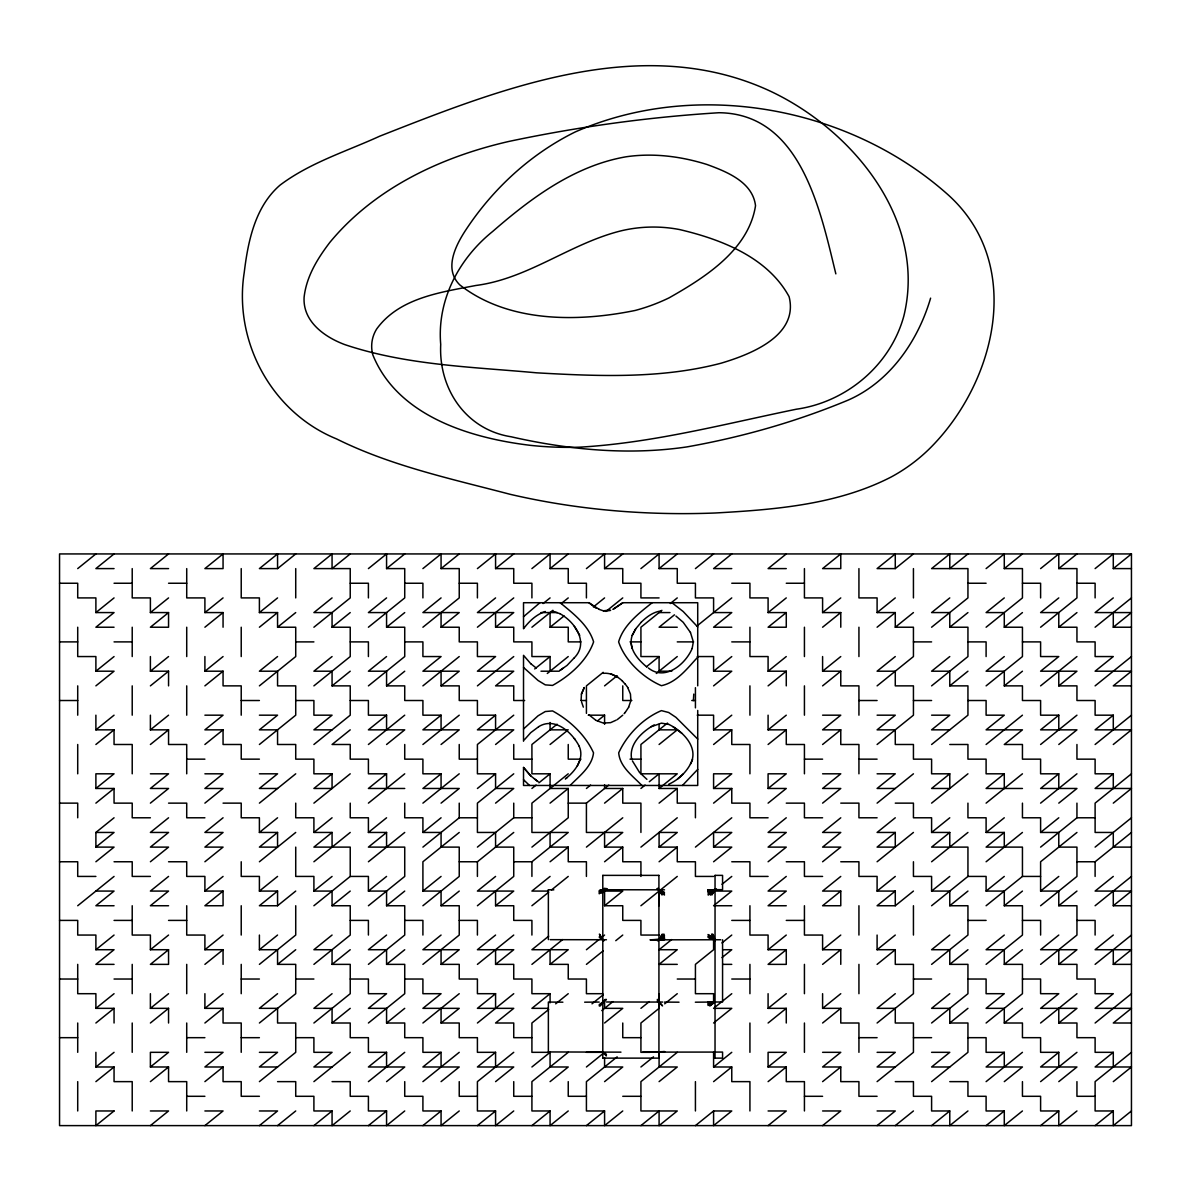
<?xml version="1.0" encoding="UTF-8"?>
<svg xmlns="http://www.w3.org/2000/svg" width="1191" height="1191" viewBox="0 0 1191 1191"><rect width="100%" height="100%" fill="white"/><g stroke="black" fill="none" stroke-linecap="round" stroke-linejoin="round"><path stroke-width="1.5" d="M602.795 875.37L602.795 1058.129M658.936 1058.129L658.921 875.37M715.047 875.37L715.032 1058.129M581.059 700.621L581.461 694.085L584.305 687.564M693.385 700.621L693.787 694.085M567.065 777.649L565.323 778.944C574.896 771.515 584.826 758.995 579.213 746.31M690.452 764.056C699.34 747.546 682.696 731.036 668.687 724.336M930.603 298.137C917.993 341.028 889.915 381.939 847.858 400.236C796.213 421.703 741.889 437.186 686.805 446.923C628.312 455.558 568.42 449.811 511.028 436.755C465.77 429.609 438.496 388.713 440.715 344.452C436.874 300.296 458.788 258.67 492.717 231.426C531.156 197.944 574.672 165.638 626.064 156.795C653.174 152.79 680.954 156.319 706.978 164.492C726.674 171.698 752.638 181.895 755.526 205.701C748.663 249.827 705.251 277.309 669.223 297.78A187.032 187.032 0 0 1 635.145 310.464C577.441 322.255 508.215 322.776 459.771 284.872C443.394 268.794 455.93 244.751 466.336 229.163C493.476 188.208 530.963 153.788 575.134 131.993C696.125 78.77 847.397 106.341 945.996 192.942C1025.049 261.469 996.912 380.257 931.302 446.908A169.628 169.628 0 0 1 890.942 477.115C836.901 504.82 774.865 509.659 715.24 512.993C646.356 515.688 577.099 509.897 509.912 494.25C451.344 478.842 391.199 466.023 336.591 438.928C271.548 412.458 233.362 341.43 244.229 272.501C248.026 241.237 255.053 206.683 280.049 185.126C309.824 162.691 346.134 151.54 379.706 136.191C501.039 88.491 642.485 31.934 769.892 90.963C852.488 129.625 927.179 220.052 903.865 315.943C890.526 365.131 846.473 402.096 796.362 409.213C724.545 423.951 652.966 442.992 579.526 447.176A353.325 353.325 0 0 1 530.561 445.36C470.311 438.199 397.481 416.106 372.798 354.784A32.529 32.529 0 0 1 376.639 329.044C399.223 297.824 440.67 292.271 475.879 285.483C528.447 278.649 570.727 243.143 621.479 230.741A138.975 138.975 0 0 1 679.614 229.565C721.21 239.317 767.57 257.211 789.097 296.663C798.923 335.713 750.598 354.382 721.046 363.21C660.99 379.006 598.105 376.267 536.679 372.828C472.425 366.902 406.518 365.354 344.824 344.616C324.503 337.053 302.618 321.451 304.107 297.214C306.4 276.58 317.476 258.611 329.818 242.428C374.703 188.029 441.295 156.87 508.929 141.431C578.082 126.782 648.529 117.09 719.051 112.728C801.126 113.636 820.525 211.224 835.844 273.87M559.815 613.618C574.925 621.762 589.262 642.619 574.33 657.789M692.165 648.41L693.341 641.875L690.452 632.421M646.907 667.064C637.78 659.516 627.627 648.068 632.257 635.354M628.64 707.141L630.873 700.621L630.456 694.085L627.717 687.564M581.372 694.085L584.215 687.564M577.352 765.887L580.285 759.367M692.581 759.367C688.368 770.398 679.406 779.435 668.687 784.273M692.194 648.41C685.465 664.325 665.025 681.431 648.366 667.987M632.227 635.354L635.726 628.818L641.19 622.298M632.391 635.116L635.756 628.818M658.549 940.637L662.36 934.116L658.355 940.637L663.982 934.116L657.685 940.637L664.504 935.53L657.253 940.562L664.504 936.87L657.253 940.295L664.504 937.779L657.253 940.101L664.504 939.103L649.988 939.833L720.763 939.759M715.315 889.111L711.786 894.947L715.315 889.32L710.253 894.947L715.315 889.469L708.05 893.265L715.315 889.632L722.565 889.692L722.565 875.37L715.121 875.37M625.126 712.59L628.729 707.141M600.368 1005.904L605.222 999.383L599.222 1005.904L606.383 999.383L599.177 1004.683M697.718 769.401L682.443 785.465M697.718 657.179C687.341 668.3 676.92 682.398 661.422 685.688C643.274 677.902 624.962 660.782 618.62 641.875C623.503 625.081 638.897 613.246 652.177 602.72M624.129 713.677L625.126 712.456M574.33 657.745L567.065 665.412L559.815 670.533L563.462 667.987M524.382 739.775L530.769 732.629L538.66 726.718M604.001 888.426L599.177 893.756L604.581 888.426L599.177 892.476L605.43 888.426L599.177 891.612L606.442 888.516L599.177 890.615L606.442 888.918M523.519 616.715L539.94 602.72M523.519 728.981L538.034 715.821L545.284 711.533L552.55 710.923C569.596 720.272 585.496 735.011 593.52 752.831C591.972 766.766 579.332 775.966 570.117 785.465M641.16 622.298C646.728 616.774 653.397 611.802 661.422 610.909M677.619 778.944L683.202 773.971M697.718 685.837L697.718 602.72L622.789 602.72L613.082 609.241M622.908 602.72L613.276 609.241M77.713 568.598L95.89 553.934M114.053 553.934L95.89 568.598L114.053 568.598M59.55 583.248L77.713 583.248L77.713 597.912L95.89 597.912L95.89 612.576L114.053 597.912M168.556 553.934L150.394 568.598L168.556 568.598M132.216 568.598L132.216 597.912L150.394 597.912L150.394 612.576L168.556 597.912M77.713 627.225L77.713 656.554L95.89 656.554L95.89 671.203L114.053 656.554M168.556 612.576L150.394 627.225L168.556 627.225L168.556 612.576L150.394 612.576M95.89 685.867L114.053 671.203L95.89 671.203M186.719 568.598L186.719 597.912L204.897 597.912L204.897 612.576L223.059 597.912M150.394 656.554L150.394 671.203L168.556 656.554M204.897 627.225L223.059 612.576L223.059 627.225M277.563 568.598L277.563 553.934L259.4 568.598L277.563 568.598L295.725 553.934M95.89 715.181L95.89 729.845L114.053 715.181M150.394 685.867L168.556 671.203L168.556 685.867M95.89 744.494L114.053 729.845L114.053 744.494L132.216 744.494L132.216 773.808M241.222 568.598L241.222 597.912L259.4 597.912L259.4 612.576L277.563 597.912M204.897 656.554L204.897 671.203L223.059 656.554M259.4 627.225L277.563 612.576L277.563 627.225L295.725 627.225L295.725 656.554L259.4 685.867M350.228 553.934L332.066 568.598L332.066 553.934L313.903 568.598L350.228 568.598L350.228 597.912L313.903 627.225M150.394 715.181L150.394 729.845L168.556 715.181M204.897 685.867L223.059 671.203L223.059 685.867L241.222 685.867L241.222 715.181M277.563 627.225L295.725 612.576M95.89 788.472L114.053 773.808L95.89 773.808L95.89 788.472L114.053 788.472L114.053 803.136L132.216 803.136L132.216 817.785L150.394 817.785M150.394 744.494L168.556 729.845L168.556 744.494L186.719 744.494L186.719 773.808M332.066 597.912L313.903 612.576L332.066 612.576L332.066 627.225L350.228 627.225L350.228 656.554L313.903 685.867M368.406 568.598L386.569 553.934L386.569 568.598L404.732 568.598L404.732 597.912L368.406 627.225M95.89 803.136L114.053 788.472M277.563 656.554L259.4 671.203L277.563 671.203L277.563 685.867L295.725 685.867L295.725 715.181L259.4 744.494M386.569 568.598L404.732 553.934M332.066 627.225L350.228 612.576M95.89 861.763L114.053 847.114L95.89 847.114L95.89 832.449L114.053 817.785M204.897 744.494L223.059 729.845L223.059 744.494L241.222 744.494L241.222 759.158L259.4 759.158M386.569 597.912L368.406 612.576L386.569 612.576L386.569 627.225L404.732 627.225L404.732 656.554L368.406 685.867M422.909 568.598L441.072 553.934L441.072 568.598L459.235 568.598L459.235 597.912L422.909 627.225M95.89 847.114L114.053 832.449L95.89 832.449M150.394 803.136L168.556 788.472L150.394 788.472L168.556 773.808L150.394 773.808M332.066 656.554L313.903 671.203L332.066 671.203L332.066 685.867L350.228 685.867L350.228 715.181L313.903 744.494M441.072 568.598L459.235 553.934M386.569 627.225L404.732 612.576M168.556 817.785L150.394 832.449L168.556 832.449L150.394 847.114L168.556 847.114L150.394 861.763M332.066 685.867L350.228 671.203M441.072 597.912L422.909 612.576L459.235 612.576L441.072 627.225L441.072 612.576M477.412 568.598L495.575 553.934L495.575 568.598L513.738 568.598L513.738 583.248L531.915 583.248L531.915 597.912M77.713 905.741L114.053 876.427M204.897 803.136L223.059 788.472L204.897 788.472L223.059 773.808L204.897 773.808M386.569 656.554L368.406 671.203L386.569 671.203L386.569 685.867L404.732 685.867L404.732 700.516L422.909 700.516L422.909 715.181L441.072 715.181L441.072 729.845M495.575 568.598L513.738 553.934M223.059 817.785L204.897 832.449L223.059 832.449L204.897 847.114L223.059 847.114L204.897 861.763M386.569 685.867L404.732 671.203M495.575 597.912L477.412 612.576L513.738 612.576L495.575 627.225L495.575 612.576M531.915 568.598L550.078 553.934L550.078 568.598L568.241 568.598L568.241 583.248L586.419 583.248L586.419 597.912M168.556 876.427L150.394 891.076L168.556 891.076L150.394 905.741L168.556 905.741M259.4 803.136L295.725 773.808M350.228 729.845L332.066 744.494L350.228 744.494L350.228 759.158L368.406 759.158L368.406 773.808L386.569 773.808L386.569 788.472M477.412 627.225L513.738 597.912M550.078 568.598L568.241 553.934M59.55 920.405L77.713 920.405L77.713 935.054L95.89 935.054L95.89 949.718L114.053 935.054M386.569 729.845L386.569 715.181L368.406 729.845L404.732 729.845L386.569 744.494M422.909 685.867L459.235 656.554M223.059 803.136L241.222 803.136L241.222 817.785L259.4 817.785L259.4 832.449L277.563 817.785M332.066 773.808L313.903 788.472L332.066 788.472L332.066 773.808L313.903 773.808L313.903 759.158L295.725 759.158L295.725 744.494L277.563 744.494L277.563 729.845L259.4 729.845L277.563 715.181L259.4 715.181M368.406 744.494L404.732 715.181M441.072 671.203L441.072 685.867L459.235 671.203L422.909 671.203L441.072 656.554L422.909 656.554L422.909 641.889L404.732 641.889M543.096 603.554L550.078 597.912M586.419 568.598L604.581 553.934L604.581 568.598L622.759 568.598L622.759 583.248L640.922 583.248L640.922 597.912L659.085 597.912M168.556 861.763L186.719 861.763L186.719 876.427L204.897 876.427L204.897 891.076L223.059 876.427M277.563 832.449L259.4 847.114L277.563 847.114L277.563 832.449L259.4 832.449M313.903 803.136L350.228 773.808M531.915 627.225L552.877 610.313M561.259 603.554L568.241 597.912M604.581 568.598L622.759 553.934M132.216 905.741L132.216 935.054L150.394 935.054L150.394 949.718L168.556 935.054M223.059 891.076L204.897 905.741L223.059 905.741L223.059 891.076L204.897 891.076M259.4 861.763L295.725 832.449M441.072 715.181L422.909 729.845L459.235 729.845L441.072 744.494M477.412 685.867L513.738 656.554M550.078 612.576L550.078 627.225L564.058 615.955M77.713 964.368L77.713 993.696L95.89 993.696L95.89 1008.345L114.053 993.696M168.556 949.718L150.394 964.368L168.556 964.368L168.556 949.718L150.394 949.718M295.725 803.136L295.725 817.785L313.903 817.785L313.903 832.449L332.066 817.785M386.569 773.808L368.406 788.472L404.732 788.472M422.909 744.494L459.235 715.181M593.401 606.934L604.581 597.912M640.922 568.598L659.085 553.934L659.085 568.598L677.262 568.598L677.262 583.248L695.425 583.248L695.425 597.912L713.588 597.912L713.588 612.576L731.765 612.576L713.588 627.225L731.765 627.225M95.89 1023.009L114.053 1008.345L114.053 1023.009M241.222 861.763L241.222 876.427L259.4 876.427L259.4 891.076L277.563 876.427M332.066 847.114L332.066 832.449L313.903 847.114L350.228 847.114L350.228 876.427L313.903 905.741M368.406 803.136L404.732 773.808M534.714 668.955L550.078 656.554L550.078 671.203M605.981 611.445L622.759 597.912M659.085 568.598L677.262 553.934M186.719 905.741L186.719 935.054L204.897 935.054L204.897 949.718L223.059 935.054M277.563 905.741L277.563 891.076L259.4 905.741L277.563 905.741L295.725 891.076M313.903 861.763L350.228 832.449M495.575 729.845L495.575 715.181L477.412 729.845L513.738 729.845L495.575 744.494M547.279 673.466L568.241 656.554M150.394 993.696L150.394 1008.345L168.556 993.696M204.897 964.368L223.059 949.718L223.059 964.368M350.228 803.136L350.228 817.785L368.406 817.785L368.406 832.449L386.569 817.785M441.072 788.472L441.072 773.808L422.909 788.472L459.235 788.472L441.072 803.136M513.738 715.181L477.412 744.494L477.412 773.808L495.575 773.808L495.575 788.472L513.738 788.472L495.575 803.136M695.425 568.598L713.588 553.934M95.89 1052.323L95.89 1066.987L114.053 1052.323M150.394 1023.009L168.556 1008.345L168.556 1023.009M295.725 847.114L295.725 876.427L313.903 876.427L313.903 891.076L332.066 876.427M386.569 847.114L386.569 832.449L368.406 847.114L404.732 847.114L404.732 876.427L368.406 905.741M422.909 803.136L459.235 773.808M661.883 610.313L640.922 627.225L640.922 656.554L659.085 656.554L659.085 671.203L671.798 671.203M670.265 603.554L677.262 597.912M731.765 553.934L713.588 568.598L731.765 568.598M95.89 1081.636L114.053 1066.987L114.053 1081.636L132.216 1081.636L132.216 1110.965M259.4 935.054L259.4 949.718L277.563 935.054M368.406 861.763L404.732 832.449M603.182 672.334L586.419 685.867L586.419 713.349M674.463 614.824L659.085 627.225L677.262 627.225M204.897 993.696L204.897 1008.345L223.059 993.696M259.4 964.368L295.725 935.054L295.725 905.741M313.903 891.076L332.066 891.076L332.066 905.741L350.228 891.076M404.732 803.136L404.732 817.785L422.909 817.785L422.909 832.449L441.072 817.785M477.412 788.472L495.575 773.808M557.075 724.202L531.915 744.494L531.915 773.808L550.078 773.808L550.078 788.472L568.241 788.472L568.241 817.785L531.915 847.114M604.581 685.867L617.161 675.714M150.394 1066.987L168.556 1052.323L150.394 1052.323L150.394 1066.987L168.556 1066.987L168.556 1081.636L186.719 1081.636L186.719 1110.965M204.897 1023.009L223.059 1008.345L223.059 1023.009L241.222 1023.009L241.222 1052.323M259.4 949.718L277.563 949.718L277.563 964.368L295.725 949.718M350.228 876.427L368.406 876.427L368.406 891.076L386.569 876.427M422.909 847.114L459.235 817.785L477.412 817.785M513.738 773.808L477.412 803.136L477.412 832.449L495.575 832.449L495.575 847.114L513.738 847.114L513.738 876.427L477.412 905.741M550.078 744.494L566.856 730.961M646.505 666.692L659.085 656.554M696.824 626.109L731.765 597.912M786.268 553.934L768.091 568.598L786.268 568.598M150.394 1081.636L168.556 1066.987M332.066 935.054L313.903 949.718L332.066 949.718L332.066 964.368L350.228 964.368L350.228 993.696L313.903 1023.009M459.235 832.449L422.909 861.763L422.909 891.076L441.072 891.076L441.072 905.741L459.235 905.741L459.235 935.054L422.909 964.368M597.599 720.823L604.581 715.181L604.581 724.336M656.286 673.466L677.262 656.554M277.563 993.696L259.4 1008.345L277.563 1008.345L277.563 1023.009L295.725 1023.009L295.725 1052.323L259.4 1081.636M313.903 964.368L350.228 935.054L350.228 905.741L332.066 905.741M368.406 891.076L386.569 891.076L386.569 905.741L404.732 891.076M531.915 788.472L536.099 785.092M538.898 782.829L550.078 773.808M617.161 719.692L622.759 715.181M259.4 1023.009L295.725 993.696L295.725 964.368L277.563 964.368M332.066 964.368L350.228 949.718M422.909 891.076L441.072 876.427M477.412 847.114L513.738 817.785L531.915 817.785M568.241 773.808L531.915 803.136L531.915 832.449L568.241 832.449L531.915 861.763L513.738 861.763M731.765 583.248L749.928 583.248L749.928 597.912L768.091 597.912L768.091 612.576L786.268 597.912M150.394 1125.614L168.556 1110.965L150.394 1110.965M204.897 1081.636L223.059 1066.987L223.059 1081.636L241.222 1081.636L241.222 1096.301L259.4 1096.301M386.569 935.054L368.406 949.718L386.569 949.718L386.569 964.368L404.732 964.368L404.732 993.696L368.406 1023.009M422.909 905.741L459.235 876.427L459.235 847.114L441.072 847.114L441.072 832.449L422.909 832.449M459.235 861.763L477.412 861.763L513.738 832.449M550.078 803.136L568.241 788.472M697.241 656.554L713.588 656.554L713.588 671.203L731.765 656.554M786.268 612.576L768.091 627.225L786.268 627.225L786.268 612.576L768.091 612.576M332.066 993.696L313.903 1008.345L332.066 1008.345L332.066 1023.009L350.228 1023.009L350.228 1037.674L368.406 1037.674L368.406 1052.323L386.569 1052.323L386.569 1066.987M368.406 964.368L404.732 935.054L404.732 905.741L386.569 905.741M441.072 905.741L459.235 891.076M586.419 788.472L590.602 785.092M667.466 723.071L640.922 744.494L640.922 773.808L677.262 773.808L659.085 788.472L659.085 773.808L649.303 781.713M713.588 685.867L731.765 671.203L713.588 671.203M386.569 964.368L404.732 949.718M495.575 876.427L477.412 891.076L513.738 891.076L495.575 905.741L495.575 891.076M568.241 803.136L586.419 803.136L608.78 785.092M659.085 744.494L677.262 729.845L659.085 729.845L659.085 724.336M804.431 568.598L804.431 597.912L822.594 597.912L822.594 612.576L840.772 597.912M204.897 1125.614L223.059 1110.965L204.897 1110.965M332.066 1023.009L350.228 1008.345M441.072 935.054L422.909 949.718L459.235 949.718L441.072 964.368L441.072 949.718M604.581 803.136L622.759 788.472L622.759 803.136L640.922 803.136L640.922 832.449M749.928 627.225L749.928 656.554L768.091 656.554L768.091 671.203L786.268 656.554M822.594 627.225L840.772 612.576L840.772 627.225M895.275 568.598L895.275 553.934L877.097 568.598L895.275 568.598L913.437 553.934M550.078 861.763L568.241 847.114L568.241 861.763L586.419 861.763L586.419 876.427M640.922 788.472L645.105 785.092M697.241 715.181L713.588 715.181L713.588 729.845L731.765 715.181M768.091 685.867L786.268 671.203L786.268 685.867M550.078 876.427L531.915 891.076L548.262 891.076M586.419 847.114L622.759 817.785M713.588 744.494L731.765 729.845L731.765 744.494L749.928 744.494L749.928 773.808M858.934 568.598L858.934 597.912L877.097 597.912L877.097 612.576L895.275 597.912M259.4 1125.614L277.563 1110.965L259.4 1110.965M313.903 1081.636L350.228 1052.323M350.228 979.032L368.406 979.032L368.406 993.696L386.569 993.696L368.406 1008.345L386.569 1008.345L386.569 1023.009L404.732 1008.345M495.575 935.054L477.412 949.718L513.738 949.718L495.575 964.368L495.575 949.718M531.915 905.741L548.679 892.208M551.478 889.96L568.241 876.427M604.581 832.449L604.581 847.114L622.759 832.449L586.419 832.449L586.419 803.136M659.085 803.136L677.262 788.472L677.262 803.136L695.425 803.136L695.425 817.785M822.594 656.554L822.594 671.203L840.772 656.554M877.097 627.225L895.275 612.576L895.275 627.225L913.437 627.225L913.437 656.554L877.097 685.867M967.941 553.934L949.778 568.598L949.778 553.934L931.6 568.598L967.941 568.598L967.941 597.912L931.6 627.225M277.563 1125.614L295.725 1110.965M477.412 964.368L513.738 935.054M604.581 861.763L622.759 847.114L622.759 861.763L640.922 861.763L640.922 876.427M768.091 715.181L768.091 729.845L786.268 715.181M822.594 685.867L840.772 671.203L840.772 685.867L858.934 685.867L858.934 715.181M895.275 627.225L913.437 612.576M386.569 1052.323L368.406 1066.987L404.732 1066.987L386.569 1081.636M422.909 1023.009L459.235 993.696M640.922 847.114L677.262 817.785M713.588 788.472L731.765 773.808L713.588 773.808L713.588 788.472L731.765 788.472L731.765 803.136L749.928 803.136L749.928 817.785L768.091 817.785M768.091 744.494L786.268 729.845L786.268 744.494L804.431 744.494L804.431 773.808M949.778 597.912L931.6 612.576L949.778 612.576L949.778 627.225L967.941 627.225L967.941 656.554L931.6 685.867M986.103 568.598L1004.281 553.934L1004.281 568.598L1022.444 568.598L1022.444 597.912L986.103 627.225M313.903 1125.614L332.066 1110.965L332.066 1125.614L350.228 1110.965M368.406 1081.636L404.732 1052.323M441.072 1008.345L441.072 1023.009L459.235 1008.345L422.909 1008.345L441.072 993.696L422.909 993.696L422.909 979.032L404.732 979.032M548.679 936.186L531.915 949.718L568.241 949.718L550.078 964.368L550.078 949.718M601.783 893.339L607.38 888.828M659.085 847.114L677.262 832.449L659.085 832.449L659.085 847.114L677.262 847.114L677.262 861.763L695.425 861.763L695.425 876.427L713.588 876.427M713.588 803.136L731.765 788.472M895.275 656.554L877.097 671.203L895.275 671.203L895.275 685.867L913.437 685.867L913.437 715.181L877.097 744.494M1004.281 568.598L1022.444 553.934M495.575 1008.345L495.575 993.696L477.412 1008.345L513.738 1008.345L495.575 1023.009L513.738 1023.009L513.738 1037.674L531.915 1037.674M531.915 964.368L562.658 939.565M604.581 905.741L622.759 891.076L604.581 891.076L604.581 905.741L622.759 905.741L622.759 920.405L640.922 920.405L640.922 935.054L659.085 935.054M659.085 861.763L677.262 847.114M949.778 627.225L967.941 612.576M441.072 1066.987L441.072 1052.323L422.909 1066.987L459.235 1066.987L441.072 1081.636M477.412 1023.009L513.738 993.696M695.425 847.114L731.765 817.785M768.091 788.472L786.268 773.808L768.091 773.808L768.091 788.472L786.268 788.472L768.091 803.136M822.594 744.494L840.772 729.845L840.772 744.494L858.934 744.494L858.934 773.808M1004.281 597.912L986.103 612.576L1004.281 612.576L1004.281 627.225L1022.444 627.225L1022.444 656.554L986.103 685.867M1040.606 568.598L1058.784 553.934L1058.784 568.598L1076.947 568.598L1076.947 597.912L1040.606 627.225M368.406 1125.614L386.569 1110.965L386.569 1125.614L404.732 1110.965M422.909 1081.636L459.235 1052.323M586.419 949.718L598.999 939.565M601.783 937.317L604.581 935.054M640.922 905.741L659.085 891.076L659.085 905.741M660.484 889.96L677.262 876.427M713.588 847.114L731.765 832.449L713.588 832.449L713.588 847.114L731.765 847.114L713.588 861.763M949.778 656.554L931.6 671.203L949.778 671.203L949.778 685.867L967.941 685.867L967.941 715.181L931.6 744.494M1058.784 568.598L1076.947 553.934M550.078 1002.852L550.078 993.696L531.915 1008.345L548.262 1008.345M586.419 964.368L603.182 950.85M615.762 940.696L622.759 935.054M1004.281 627.225L1022.444 612.576M495.575 1066.987L495.575 1052.323L477.412 1066.987L513.738 1066.987L495.575 1081.636M548.679 1009.477L531.915 1023.009L531.915 1052.323L550.078 1052.323L550.078 1066.987L568.241 1066.987L550.078 1081.636M555.676 1003.834L568.241 993.696M786.268 817.785L768.091 832.449L786.268 832.449L768.091 847.114L786.268 847.114L768.091 861.763M949.778 685.867L967.941 671.203M1058.784 597.912L1040.606 612.576L1058.784 612.576L1058.784 627.225L1076.947 627.225L1076.947 641.889L1095.11 641.889L1095.11 656.554L1113.287 656.554L1095.11 671.203L1131.45 671.203L1113.287 685.867L1131.45 685.867M1095.11 568.598L1113.287 553.934L1113.287 568.598L1131.45 568.598M422.909 1125.614L441.072 1110.965L441.072 1125.614L459.235 1110.965M513.738 1052.323L477.412 1081.636L477.412 1110.965L495.575 1110.965L495.575 1125.614L513.738 1110.965M716.386 888.828L713.588 891.076L731.765 891.076L713.588 905.741L731.765 905.741M721.969 884.317L731.765 876.427M822.594 803.136L840.772 788.472L822.594 788.472L840.772 773.808L822.594 773.808M1004.281 656.554L986.103 671.203L1004.281 671.203L1004.281 685.867L1022.444 685.867L1022.444 700.516L1040.606 700.516L1040.606 715.181L1058.784 715.181L1058.784 729.845M1113.287 568.598L1131.45 553.934L1131.45 1125.614L59.55 1125.614L59.55 553.934L1131.45 553.934M592.001 1003.834L603.182 994.813M671.664 939.565L659.085 949.718L677.262 949.718L659.085 964.368L677.262 964.368M1058.784 627.225L1076.947 612.576M531.915 1066.987L550.078 1052.323M601.783 1010.608L612.963 1001.586M840.772 817.785L822.594 832.449L840.772 832.449L822.594 847.114L840.772 847.114L822.594 861.763M1004.281 685.867L1022.444 671.203M1113.287 597.912L1095.11 612.576L1131.45 612.576L1113.287 627.225L1113.287 612.576M477.412 1125.614L495.575 1110.965M568.241 1052.323L531.915 1081.636L531.915 1110.965L550.078 1110.965L550.078 1125.614L568.241 1110.965M604.581 1023.009L622.759 1008.345L604.581 1008.345L604.581 1001.021M786.268 876.427L768.091 891.076L786.268 891.076L768.091 905.741L786.268 905.741M877.097 803.136L913.437 773.808M1095.11 627.225L1131.45 597.912M640.922 1008.345L649.303 1001.586M721.969 942.944L731.765 935.054M1040.606 685.867L1076.947 656.554M586.419 1066.987L603.182 1053.454M664.682 1003.834L677.262 993.696M721.969 957.609L731.765 949.718L722.669 949.718M895.275 817.785L877.097 832.449L895.275 832.449L895.275 847.114L877.097 847.114L895.275 832.449M949.778 773.808L931.6 788.472L949.778 788.472L949.778 773.808L931.6 773.808L931.6 759.158L913.437 759.158L913.437 744.494L895.275 744.494L895.275 729.845L877.097 729.845L895.275 715.181L877.097 715.181M986.103 744.494L1022.444 715.181M1058.784 671.203L1058.784 685.867L1076.947 671.203L1040.606 671.203L1058.784 656.554L1040.606 656.554L1040.606 641.889L1022.444 641.889M531.915 1125.614L550.078 1110.965M617.161 1056.834L586.419 1081.636L586.419 1110.965L604.581 1110.965L604.581 1125.614L622.759 1110.965M840.772 876.427L822.594 891.076L840.772 891.076L840.772 905.741L822.594 905.741L840.772 891.076M931.6 803.136L967.941 773.808M604.581 1081.636L622.759 1066.987L604.581 1066.987L604.581 1057.816M749.928 905.741L749.928 935.054L768.091 935.054L768.091 949.718L786.268 935.054M877.097 861.763L913.437 832.449M1058.784 715.181L1040.606 729.845L1076.947 729.845L1058.784 744.494M1095.11 685.867L1131.45 656.554M640.922 1066.987L653.502 1056.834M731.765 993.696L713.588 1008.345L731.765 1008.345L713.588 1023.009M786.268 949.718L768.091 964.368L786.268 964.368L786.268 949.718L768.091 949.718M895.275 803.136L913.437 803.136L913.437 817.785L931.6 817.785L931.6 832.449L949.778 817.785M1004.281 788.472L1004.281 773.808L986.103 788.472L1022.444 788.472M1040.606 744.494L1076.947 715.181M586.419 1125.614L604.581 1110.965M677.262 1052.323L640.922 1081.636L640.922 1110.965L677.262 1110.965L659.085 1125.614L659.085 1110.965L640.922 1125.614M840.772 861.763L858.934 861.763L858.934 876.427L877.097 876.427L877.097 891.076L895.275 876.427M949.778 847.114L949.778 832.449L931.6 847.114L967.941 847.114L967.941 876.427L931.6 905.741M986.103 803.136L1022.444 773.808M659.085 1081.636L677.262 1066.987L659.085 1066.987L659.085 1052.323M804.431 905.741L804.431 935.054L822.594 935.054L822.594 949.718L840.772 935.054M895.275 905.741L895.275 891.076L877.097 905.741L895.275 905.741L913.437 891.076M931.6 861.763L967.941 832.449M1113.287 729.845L1113.287 715.181L1095.11 729.845L1131.45 729.845L1113.287 744.494M768.091 993.696L768.091 1008.345L786.268 993.696M822.594 964.368L840.772 949.718L840.772 964.368M967.941 803.136L967.941 817.785L986.103 817.785L986.103 832.449L1004.281 817.785M1058.784 788.472L1058.784 773.808L1040.606 788.472L1076.947 788.472L1058.784 803.136M1095.11 744.494L1131.45 715.181M713.588 1052.323L713.588 1066.987L731.765 1052.323M768.091 1023.009L786.268 1008.345L786.268 1023.009M913.437 861.763L913.437 876.427L931.6 876.427L931.6 891.076L949.778 876.427M1004.281 847.114L1004.281 832.449L986.103 847.114L1022.444 847.114L1022.444 876.427L986.103 905.741M1040.606 803.136L1076.947 773.808M713.588 1081.636L731.765 1066.987L731.765 1081.636L749.928 1081.636L749.928 1110.965M877.097 935.054L877.097 949.718L895.275 935.054M986.103 861.763L1022.444 832.449M822.594 993.696L822.594 1008.345L840.772 993.696M877.097 964.368L895.275 949.718L895.275 964.368L913.437 964.368L913.437 993.696L877.097 1023.009M931.6 891.076L949.778 891.076L949.778 905.741L967.941 891.076M1022.444 803.136L1022.444 817.785L1040.606 817.785L1040.606 832.449L1058.784 817.785M1113.287 788.472L1113.287 773.808L1095.11 788.472L1131.45 788.472L1113.287 803.136M695.425 1125.614L713.588 1110.965L731.765 1110.965L713.588 1125.614L713.588 1110.965M768.091 1066.987L786.268 1052.323L768.091 1052.323L768.091 1066.987L786.268 1066.987L786.268 1081.636L804.431 1081.636L804.431 1110.965M822.594 1023.009L840.772 1008.345L840.772 1023.009L858.934 1023.009L858.934 1052.323M967.941 876.427L986.103 876.427L986.103 891.076L1004.281 876.427M1040.606 847.114L1076.947 817.785L1095.11 817.785M1131.45 773.808L1095.11 803.136L1095.11 832.449L1113.287 832.449L1113.287 847.114L1131.45 847.114M768.091 1081.636L786.268 1066.987M949.778 935.054L931.6 949.718L949.778 949.718L949.778 964.368L967.941 964.368L967.941 993.696L931.6 1023.009M1076.947 832.449L1040.606 861.763L1040.606 891.076L1058.784 891.076L1058.784 905.741L1076.947 905.741L1076.947 935.054L1040.606 964.368M895.275 993.696L877.097 1008.345L895.275 1008.345L895.275 1023.009L913.437 1023.009L913.437 1052.323L877.097 1081.636M931.6 964.368L967.941 935.054L967.941 905.741L949.778 905.741M986.103 891.076L1004.281 891.076L1004.281 905.741L1022.444 891.076M949.778 964.368L967.941 949.718M1040.606 891.076L1058.784 876.427M1095.11 847.114L1131.45 817.785M768.091 1125.614L786.268 1110.965L768.091 1110.965M822.594 1081.636L840.772 1066.987L840.772 1081.636L858.934 1081.636L858.934 1096.301L877.097 1096.301M1004.281 935.054L986.103 949.718L1004.281 949.718L1004.281 964.368L1022.444 964.368L1022.444 993.696L986.103 1023.009M1040.606 905.741L1076.947 876.427L1076.947 847.114L1058.784 847.114L1058.784 832.449L1040.606 832.449M1076.947 861.763L1095.11 861.763L1131.45 832.449M949.778 993.696L931.6 1008.345L949.778 1008.345L949.778 1023.009L967.941 1023.009L967.941 1052.323L931.6 1081.636M986.103 964.368L1022.444 935.054L1022.444 905.741L1004.281 905.741M1058.784 905.741L1076.947 891.076M1004.281 964.368L1022.444 949.718M1113.287 876.427L1095.11 891.076L1131.45 891.076L1113.287 905.741L1113.287 891.076M822.594 1125.614L840.772 1110.965L822.594 1110.965M949.778 1023.009L967.941 1008.345M1058.784 935.054L1040.606 949.718L1076.947 949.718L1058.784 964.368L1058.784 949.718M1095.11 905.741L1131.45 876.427M877.097 1125.614L895.275 1110.965L877.097 1110.965M967.941 979.032L986.103 979.032L986.103 993.696L1004.281 993.696L986.103 1008.345L1004.281 1008.345L1004.281 1023.009L1022.444 1008.345M1113.287 935.054L1095.11 949.718L1131.45 949.718L1113.287 964.368L1113.287 949.718M895.275 1125.614L913.437 1110.965M1095.11 964.368L1131.45 935.054M1004.281 1066.987L1004.281 1052.323L986.103 1066.987L1022.444 1066.987L1004.281 1081.636M1040.606 1023.009L1076.947 993.696M931.6 1125.614L949.778 1110.965L949.778 1125.614L967.941 1110.965M986.103 1081.636L1022.444 1052.323M1058.784 1008.345L1058.784 1023.009L1076.947 1008.345L1040.606 1008.345L1058.784 993.696L1040.606 993.696L1040.606 979.032L1022.444 979.032M1058.784 1066.987L1058.784 1052.323L1040.606 1066.987L1076.947 1066.987L1058.784 1081.636M1095.11 1023.009L1131.45 993.696M986.103 1125.614L1004.281 1110.965L1004.281 1125.614L1022.444 1110.965M1040.606 1081.636L1076.947 1052.323M1113.287 1066.987L1113.287 1052.323L1095.11 1066.987L1131.45 1066.987L1113.287 1081.636M1040.606 1125.614L1058.784 1110.965L1058.784 1125.614L1076.947 1110.965M1131.45 1052.323L1095.11 1081.636L1095.11 1110.965L1113.287 1110.965L1113.287 1125.614L1131.45 1110.965M1095.11 1125.614L1113.287 1110.965M715.315 1001.735L709.672 1005.904L715.315 1001.825L708.05 1005.457L715.315 1001.884L708.05 1002.256L715.315 1002.018L708.05 1004.355L715.315 1001.929L708.05 1002.36M654.172 724.902C642.128 731.721 628.52 744.122 631.692 759.367M651.224 726.718L661.422 723.145L668.687 724.366M616.06 720.198L610.611 722.654L603.361 723.056L596.096 720.451M538.6 726.718C554.798 716.595 572.052 732.286 579.243 746.31M545.284 611.489C536.248 614.496 529.102 621.255 523.519 628.759L523.519 602.72L588.979 602.72L598.999 609.241M657.253 1052.248L664.504 1051.593L649.988 1052.115L722.565 1052.07L722.565 1058.129L715.121 1058.129M657.253 939.744L664.504 939.297L653.621 939.759M603.361 610.745L610.611 610.343L603.361 610.834L598.745 609.241M657.253 1052.025L664.504 1051.727L653.621 1052.04M708.05 889.93L715.315 889.766L708.05 891.374L715.315 889.677L708.05 889.871L715.315 889.766L708.05 892.133L715.315 889.677L709.866 889.826M659.055 939.699L664.504 939.625M659.055 1051.981L664.504 1051.906M606.442 889.737L664.504 889.826M550.182 939.669L606.442 939.744M599.177 1002.063L584.662 1002.182M606.442 1001.988L662.687 1002.063M550.182 1051.951L620.958 1052.144M642.723 1052.129L649.988 1052.07M695.35 1002.197L722.565 1001.959L722.565 939.788M114.053 583.248L132.216 583.248M168.556 583.248L186.719 583.248M350.228 583.248L368.406 583.248L368.406 597.912M404.732 583.248L422.909 583.248L422.909 597.912M459.235 583.248L477.412 583.248L477.412 597.912M786.268 583.248L804.431 583.248M967.941 583.248L986.103 583.248M1022.444 583.248L1040.606 583.248L1040.606 597.912M1076.947 583.248L1095.11 583.248L1095.11 597.912M95.89 612.576L114.053 612.576L95.89 627.225L114.053 627.225M204.897 612.576L223.059 612.576M259.4 612.576L277.563 612.576M540.997 612.576L557.343 612.576M659.085 612.576L669.982 612.576M822.594 612.576L840.772 612.576M877.097 612.576L895.275 612.576M441.072 627.225L459.235 627.225L459.235 641.889L477.412 641.889L477.412 656.554L495.575 656.554L477.412 671.203L513.738 671.203L495.575 685.867L513.738 685.867L513.738 700.516L524.65 700.516M495.575 627.225L513.738 627.225L513.738 641.889L531.915 641.889L531.915 656.554L550.078 656.554M550.078 627.225L568.241 627.225L568.241 641.889L580.97 641.889M1113.287 627.225L1131.45 627.225M59.55 641.889L77.713 641.889M114.053 641.889L132.216 641.889M295.725 641.889L313.903 641.889M350.228 641.889L368.406 641.889L368.406 656.554M630.024 641.889L640.922 641.889M677.262 641.889L693.609 641.889M731.765 641.889L749.928 641.889M913.437 641.889L931.6 641.889M967.941 641.889L986.103 641.889L986.103 656.554M150.394 671.203L168.556 671.203M204.897 671.203L223.059 671.203M540.997 671.203L559.16 671.203M768.091 671.203L786.268 671.203M822.594 671.203L840.772 671.203M441.072 685.867L459.235 685.867L459.235 700.516L477.412 700.516L477.412 715.181L495.575 715.181M1058.784 685.867L1076.947 685.867L1076.947 700.516L1095.11 700.516L1095.11 715.181L1113.287 715.181M59.55 700.516L77.713 700.516M241.222 700.516L259.4 700.516M295.725 700.516L313.903 700.516L313.903 715.181L332.066 715.181L313.903 729.845L332.066 729.845M350.228 700.516L368.406 700.516L368.406 715.181L386.569 715.181M580.97 700.516L586.419 700.516M631.84 700.516L622.759 700.516L622.759 685.867M691.792 700.516L695.425 700.516M858.934 700.516L877.097 700.516M913.437 700.516L931.6 700.516M967.941 700.516L986.103 700.516L986.103 715.181L1004.281 715.181L986.103 729.845L1022.444 729.845L1004.281 744.494L1022.444 744.494L1022.444 759.158L1040.606 759.158L1040.606 773.808L1058.784 773.808M204.897 715.181L223.059 715.181L204.897 729.845L223.059 729.845M588.235 715.181L604.581 715.181M822.594 715.181L840.772 715.181L822.594 729.845L840.772 729.845M931.6 715.181L949.778 715.181L931.6 729.845L949.778 729.845M95.89 729.845L114.053 729.845M150.394 729.845L168.556 729.845M568.241 729.845L550.078 729.845L550.078 722.505M713.588 729.845L731.765 729.845M768.091 729.845L786.268 729.845M949.778 744.494L967.941 744.494L967.941 759.158L986.103 759.158L986.103 773.808L1004.281 773.808M186.719 759.158L204.897 759.158M477.412 759.158L459.235 759.158L459.235 744.494M531.915 759.158L513.738 759.158L513.738 744.494M580.97 759.158L568.241 759.158L568.241 744.494M630.024 759.158L640.922 759.158M804.431 759.158L822.594 759.158M858.934 759.158L877.097 759.158M259.4 773.808L277.563 773.808L259.4 788.472L277.563 788.472M441.072 773.808L422.909 773.808L422.909 759.158L404.732 759.158L404.732 744.494M877.097 773.808L895.275 773.808L877.097 788.472L895.275 788.472M1113.287 773.808L1095.11 773.808L1095.11 759.158L1076.947 759.158L1076.947 744.494M622.759 788.472L604.581 788.472L604.581 784.809M659.085 788.472L677.262 788.472M59.55 803.136L77.713 803.136L77.713 817.785M168.556 803.136L186.719 803.136L186.719 817.785L204.897 817.785M786.268 803.136L804.431 803.136L804.431 817.785L822.594 817.785M840.772 803.136L858.934 803.136L858.934 817.785L877.097 817.785M313.903 832.449L332.066 832.449M368.406 832.449L386.569 832.449M931.6 832.449L949.778 832.449M986.103 832.449L1004.281 832.449M568.241 847.114L550.078 847.114L550.078 832.449M604.581 847.114L622.759 847.114M59.55 861.763L77.713 861.763L77.713 876.427L95.89 876.427M114.053 861.763L132.216 861.763L132.216 876.427L150.394 876.427M731.765 861.763L749.928 861.763L749.928 876.427L768.091 876.427M786.268 861.763L804.431 861.763L804.431 876.427L822.594 876.427M602.869 875.37L658.846 875.37M1022.444 876.427L1040.606 876.427M95.89 891.076L114.053 891.076L95.89 905.741L114.053 905.741M259.4 891.076L277.563 891.076M877.097 891.076L895.275 891.076M495.575 905.741L513.738 905.741L513.738 920.405L531.915 920.405L531.915 935.054M1113.287 905.741L1131.45 905.741M114.053 920.405L132.216 920.405M168.556 920.405L186.719 920.405M350.228 920.405L368.406 920.405L368.406 935.054M404.732 920.405L422.909 920.405L422.909 935.054M459.235 920.405L477.412 920.405L477.412 935.054M731.765 920.405L749.928 920.405M786.268 920.405L804.431 920.405M967.941 920.405L986.103 920.405M1022.444 920.405L1040.606 920.405L1040.606 935.054M1076.947 920.405L1095.11 920.405L1095.11 935.054M95.89 949.718L114.053 949.718L95.89 964.368L114.053 964.368M204.897 949.718L223.059 949.718M822.594 949.718L840.772 949.718M877.097 949.718L895.275 949.718M441.072 964.368L459.235 964.368L459.235 979.032L477.412 979.032L477.412 993.696L495.575 993.696M495.575 964.368L513.738 964.368L513.738 979.032L531.915 979.032L531.915 993.696L550.078 993.696M550.078 964.368L568.241 964.368L568.241 979.032L586.419 979.032L586.419 993.696L602.765 993.696M722.669 964.368L731.765 964.368M1058.784 964.368L1076.947 964.368L1076.947 979.032L1095.11 979.032L1095.11 993.696L1113.287 993.696L1095.11 1008.345L1131.45 1008.345L1113.287 1023.009L1131.45 1023.009M1113.287 964.368L1131.45 964.368M59.55 979.032L77.713 979.032M114.053 979.032L132.216 979.032M241.222 979.032L259.4 979.032M295.725 979.032L313.903 979.032M677.262 979.032L695.425 979.032M731.765 979.032L749.928 979.032M913.437 979.032L931.6 979.032M95.89 1008.345L114.053 1008.345M150.394 1008.345L168.556 1008.345M204.897 1008.345L223.059 1008.345M768.091 1008.345L786.268 1008.345M822.594 1008.345L840.772 1008.345M386.569 1023.009L404.732 1023.009L404.732 1037.674L422.909 1037.674L422.909 1052.323L441.072 1052.323M441.072 1023.009L459.235 1023.009L459.235 1037.674L477.412 1037.674L477.412 1052.323L495.575 1052.323M1004.281 1023.009L1022.444 1023.009L1022.444 1037.674L1040.606 1037.674L1040.606 1052.323L1058.784 1052.323M1058.784 1023.009L1076.947 1023.009L1076.947 1037.674L1095.11 1037.674L1095.11 1052.323L1113.287 1052.323M59.55 1037.674L77.713 1037.674M186.719 1037.674L204.897 1037.674M241.222 1037.674L259.4 1037.674M295.725 1037.674L313.903 1037.674L313.903 1052.323L332.066 1052.323L313.903 1066.987L332.066 1066.987M640.922 1037.674L622.759 1037.674L622.759 1023.009M858.934 1037.674L877.097 1037.674M913.437 1037.674L931.6 1037.674M967.941 1037.674L986.103 1037.674L986.103 1052.323L1004.281 1052.323M204.897 1052.323L223.059 1052.323L204.897 1066.987L223.059 1066.987M259.4 1052.323L277.563 1052.323L259.4 1066.987L277.563 1066.987M586.419 1052.323L602.765 1052.323M650.003 1052.323L640.922 1052.323L640.922 1023.009L659.085 1008.345L659.085 993.696M822.594 1052.323L840.772 1052.323L822.594 1066.987L840.772 1066.987M877.097 1052.323L895.275 1052.323L877.097 1066.987L895.275 1066.987M931.6 1052.323L949.778 1052.323L931.6 1066.987L949.778 1066.987M602.869 1058.129L658.846 1058.129M95.89 1066.987L114.053 1066.987M713.588 1066.987L731.765 1066.987M277.563 1081.636L295.725 1081.636L295.725 1096.301L313.903 1096.301L313.903 1110.965L332.066 1110.965M332.066 1081.636L350.228 1081.636L350.228 1096.301L368.406 1096.301L368.406 1110.965L386.569 1110.965M895.275 1081.636L913.437 1081.636L913.437 1096.301L931.6 1096.301L931.6 1110.965L949.778 1110.965M949.778 1081.636L967.941 1081.636L967.941 1096.301L986.103 1096.301L986.103 1110.965L1004.281 1110.965M186.719 1096.301L204.897 1096.301M477.412 1096.301L459.235 1096.301L459.235 1081.636M531.915 1096.301L513.738 1096.301L513.738 1081.636M586.419 1096.301L568.241 1096.301L568.241 1081.636M622.759 1096.301L640.922 1096.301M804.431 1096.301L822.594 1096.301M1095.11 1096.301L1076.947 1096.301L1076.947 1081.636M441.072 1110.965L422.909 1110.965L422.909 1096.301L404.732 1096.301L404.732 1081.636M1058.784 1110.965L1040.606 1110.965L1040.606 1096.301L1022.444 1096.301L1022.444 1081.636M679.019 1002.197L664.504 1002.093M562.881 1002.182L548.366 1002.048L548.366 1051.906M548.366 889.781L553.815 889.841M603.361 673.317C610.626 672.632 617.31 676.205 622.476 681.044M715.315 939.803L708.05 937.317L715.315 939.848L708.05 936.186L715.315 939.907L711.563 934.116L715.315 940.161L712.68 934.116L715.3 940.637M552.55 611.102L559.815 613.648M610.611 673.719L617.876 677.188M657.253 889.186L664.504 892.595L657.253 888.918L664.504 893.92L657.253 888.516L664.504 894.947L657.715 888.426L662.136 894.947L658.102 888.426M672.989 726.718L681.773 733.254M671.947 602.72L683.202 611.534L697.718 626.942M602.244 1051.593L606.442 1054.616L602.423 1051.593L606.442 1055.866L602.542 1051.593M604.031 940.637L599.177 936.975L603.629 940.637L599.386 934.116L603.182 940.637M534.476 778.944L538.034 781.638L530.769 775.907L523.519 767.466L523.519 785.465L697.718 785.465L697.718 710.461M588.845 602.72L596.096 608.229M560.172 602.72C573.213 613.573 588.562 625.141 593.609 641.875C587.103 660.752 569.774 675.863 552.55 685.42L545.284 684.87L538.034 680.463L523.519 667.436M588.845 714.734L595.738 720.198M530.769 663.685L536.173 667.987M675.937 616.045L683.202 622.298L690.452 632.481M646.907 779.346L639.656 772.557M641.889 785.465C632.778 775.937 619.856 766.9 618.695 752.831C626.928 734.832 642.976 718.367 661.422 710.625L668.687 712.501L675.937 717.339L697.718 739.075M523.519 779.703L529.548 785.465M657.253 1000.797L662.524 1005.904L657.268 999.383M530.769 663.715L523.519 655.333L523.519 741.234M530.769 775.937L523.519 767.436M622.357 681.044L625.126 684.051M574.33 738.554L575.357 739.775M574.33 626.392L579.734 635.354M639.507 772.408L632.391 760.87M625.126 683.917L627.806 687.564M581.58 701.99L583.337 707.141M630.947 641.875L632.108 648.41M1095.11 861.763L1095.11 876.427M1076.947 803.136L1076.947 817.785M913.437 568.598L913.437 597.912M913.437 905.741L913.437 935.054M858.934 627.225L858.934 656.554M858.934 905.741L858.934 935.054M858.934 964.368L858.934 993.696M804.431 627.225L804.431 656.554M804.431 685.867L804.431 715.181M804.431 964.368L804.431 993.696M804.431 1023.009L804.431 1052.323M749.928 685.867L749.928 715.181M749.928 964.368L749.928 993.696M749.928 1023.009L749.928 1052.323M713.588 938.716L713.588 949.718L695.425 964.368L695.425 993.696L713.588 993.696L713.588 1002.852M695.425 687.698L695.425 707.856M695.425 1081.636L695.425 1110.965M548.366 889.856L548.366 939.625M531.915 861.763L531.915 876.427M513.738 803.136L513.738 817.785M477.412 861.763L477.412 876.427M459.235 803.136L459.235 817.785M295.725 568.598L295.725 597.912M241.222 627.225L241.222 656.554M241.222 905.741L241.222 935.054M241.222 964.368L241.222 993.696M186.719 627.225L186.719 656.554M186.719 685.867L186.719 715.181M186.719 964.368L186.719 993.696M186.719 1023.009L186.719 1052.323M132.216 627.225L132.216 656.554M132.216 685.867L132.216 715.181M132.216 964.368L132.216 993.696M132.216 1023.009L132.216 1052.323M77.713 685.867L77.713 715.181M77.713 744.494L77.713 773.808M77.713 1023.009L77.713 1052.323M77.713 1081.636L77.713 1110.965M223.059 553.934L204.897 568.598L223.059 568.598L223.059 553.934M114.053 1110.965L95.89 1125.614L95.89 1110.965L114.053 1110.965M840.772 553.934L822.594 568.598L840.772 568.598L840.772 553.934M715.315 889.469L708.05 894.917L715.315 889.558M715.315 1001.929L708.05 1003.611L715.315 1001.959L708.05 1002.524L715.315 1002.003M715.315 889.707L708.05 890.868L715.315 889.722L708.05 890.005L715.315 889.751M664.504 938.821L657.253 939.967L664.504 938.821M715.315 1002.018L708.05 1002.182L715.315 1002.018M715.315 939.907L708.05 934.533L715.315 940.012"/></g></svg>
